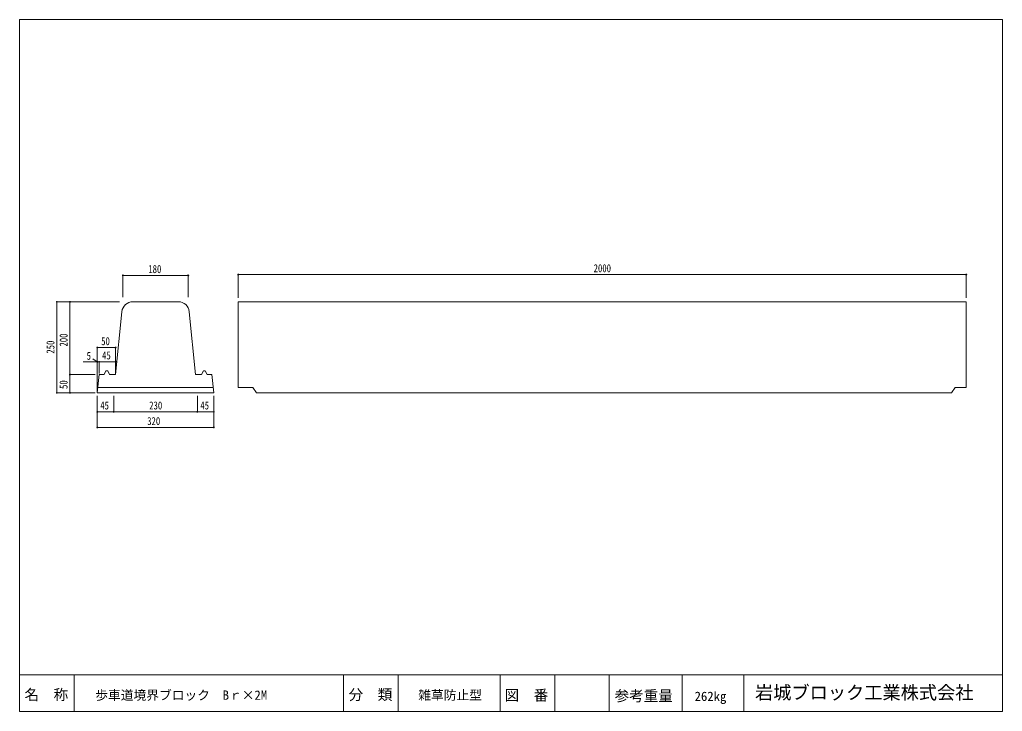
# Model space of a CAD drawing. Units: millimetres, scale not verified. Extents: x 752 to 3452, y 542 to 2442.
import ezdxf
from ezdxf.enums import TextEntityAlignment as Align

# ---------------------------------------------------------------- set-up
doc = ezdxf.new("R2010")
doc.units = ezdxf.units.MM
doc.header["$LTSCALE"] = 5
doc.header["$PDMODE"] = 32
doc.header["$PDSIZE"] = 2.5
doc.layers.add('通り芯', color=7, linetype='Continuous', lineweight=18)
doc.styles.add('ＭＳ ゴシック', font='')
doc.styles.get('ＭＳ ゴシック').set_extended_font_data('MS Gothic')

msp = doc.modelspace()

# ---------------------------------------------------------------- linework, layer by layer
at = {"layer": '通り芯'}
for p, q in [((752.5, 541.892), (752.5, 2441.892)), ((752.5, 2441.892), (3452.5, 2441.892)), ((3452.5, 2441.892), (3452.5, 541.892)), ((1035.922, 1739.272), (1035.922, 1679.443)), ((1035.922, 1739.272), (1215.922, 1739.272)), ((1215.922, 1739.272), (1215.922, 1679.443)), ((1353.249, 1741.552), (1353.249, 1678.119)), ((1353.249, 1741.552), (3353.249, 1741.552)), ((3353.249, 1741.552), (3353.249, 1678.119)), ((854.651, 1666.892), (895.725, 1666.892)), ((854.651, 1416.918), (854.651, 1666.892)), ((890.711, 1666.892), (890.711, 1466.892)), ((890.711, 1666.892), (1026.755, 1666.892)), ((1063.358, 1666.892), (1188.486, 1666.892)), ((1353.249, 1666.892), (3353.249, 1666.892)), ((1353.249, 1431.892), (1353.249, 1666.892)), ((3353.249, 1431.892), (3353.249, 1666.892)), ((1015.986, 1466.892), (1033.495, 1639.757)), ((1218.349, 1639.757), (1235.857, 1466.892)), ((1015.986, 1541.145), (965.922, 1541.145)), ((965.922, 1541.145), (965.922, 1479.15)), ((1015.986, 1541.145), (1015.986, 1479.15)), ((965.922, 1502.076), (926.804, 1502.076)), ((965.922, 1502.076), (953.18, 1510.071)), ((970.922, 1502.076), (965.922, 1502.076)), ((965.922, 1502.076), (965.922, 1416.892)), ((1015.986, 1502.076), (970.922, 1502.076)), ((970.922, 1502.076), (970.922, 1469.813)), ((1015.986, 1466.892), (1015.986, 1509.849)), ((1015.986, 1502.076), (1015.986, 1479.15)), ((890.711, 1466.892), (890.711, 1416.892)), ((890.711, 1466.892), (960.121, 1466.892)), ((970.922, 1466.892), (965.919, 1416.892)), ((970.922, 1466.892), (984.407, 1466.892)), ((989.407, 1476.892), (984.407, 1466.892)), ((989.407, 1476.892), (994.407, 1476.892)), ((994.407, 1476.892), (999.407, 1466.892)), ((999.407, 1466.892), (1015.986, 1466.892)), ((1252.434, 1466.892), (1235.855, 1466.892)), ((1257.434, 1476.892), (1252.434, 1466.892)), ((1262.434, 1476.892), (1257.434, 1476.892)), ((1262.434, 1476.892), (1267.434, 1466.892)), ((1280.919, 1466.892), (1267.434, 1466.892)), ((1280.919, 1466.892), (1285.922, 1416.892)), ((967.42, 1431.892), (1284.421, 1431.892)), ((1353.249, 1431.892), (1393.249, 1431.892)), ((1393.249, 1431.892), (1403.249, 1416.892)), ((3323.249, 1431.892), (3313.249, 1416.892)), ((3323.249, 1431.892), (3353.249, 1431.892)), ((854.651, 1416.918), (895.725, 1416.918)), ((890.711, 1416.892), (960.121, 1416.892)), ((965.919, 1416.892), (1285.922, 1416.892)), ((965.919, 1364.606), (965.919, 1408.464)), ((965.919, 1321.709), (965.919, 1408.464)), ((1010.922, 1364.606), (1010.922, 1408.464)), ((1010.922, 1364.606), (1010.922, 1408.464)), ((1240.922, 1364.606), (1240.922, 1408.464)), ((1240.922, 1364.606), (1240.922, 1408.464)), ((1285.922, 1364.606), (1285.922, 1408.464)), ((1285.922, 1321.709), (1285.922, 1408.464)), ((1403.249, 1416.892), (3313.249, 1416.892)), ((1010.922, 1364.606), (965.919, 1364.606)), ((1010.922, 1364.606), (1240.922, 1364.606)), ((1240.922, 1364.606), (1285.922, 1364.606)), ((965.919, 1321.709), (1285.922, 1321.709)), ((3452.5, 641.892), (752.5, 641.892)), ((902.5, 541.892), (902.5, 641.892)), ((1642.5, 541.892), (1642.5, 641.892)), ((1792.5, 541.892), (1792.5, 641.892)), ((2072.5, 541.892), (2072.5, 641.892)), ((2222.5, 541.892), (2222.5, 641.892)), ((2372.5, 541.892), (2372.5, 641.892)), ((2572.5, 541.892), (2572.5, 641.892)), ((2742.5, 541.892), (2742.5, 641.892)), ((3452.5, 541.892), (752.5, 541.892))]:
    msp.add_line(p, q, dxfattribs=at)
for centre, start, end in [((1063.358, 1636.892), 90, 174.5187), ((1188.486, 1636.892), 5.4813, 90)]:
    msp.add_arc(centre, 30, start, end, dxfattribs=at)
for p in [(1035.922, 1739.272), (1215.922, 1739.272), (1353.249, 1741.552), (3353.249, 1741.552), (854.651, 1666.892), (890.711, 1666.892), (965.922, 1541.145), (1015.986, 1541.145), (965.922, 1502.076), (970.922, 1502.076), (1015.986, 1502.076), (890.711, 1466.892), (854.651, 1416.918), (890.711, 1416.892), (965.919, 1364.606), (1010.922, 1364.606), (1010.922, 1364.606), (1240.922, 1364.606), (1240.922, 1364.606), (1285.922, 1364.606), (965.919, 1321.709), (1285.922, 1321.709)]:
    msp.add_point(p, dxfattribs=at)

# ---------------------------------------------------------------- texts
at = {"layer": '通り芯', "style": 'ＭＳ ゴシック', "width": 0.8}
for s, p in [('180', (1105.885, 1739.224)), ('2000', (2329.499, 1741.552)), ('50', (976.454, 1541.145)), ('5', (936.522, 1501.048)), ('45', (978.954, 1502.076)), ('45', (973.92, 1364.606)), ('230', (1108.422, 1364.606)), ('45', (1248.922, 1364.606)), ('320', (1102.92, 1321.709))]:
    msp.add_text(s, height=21.99, dxfattribs=at).set_placement(p, align=Align.BOTTOM_LEFT)
for s, p in [('200', (890.711, 1543.892)), ('250', (854.651, 1524.405)), ('50', (890.711, 1427.392))]:
    msp.add_text(s, height=21.99, rotation=90, dxfattribs=at).set_placement(p, align=Align.BOTTOM_LEFT)
at = {"layer": '通り芯', "style": 'ＭＳ ゴシック'}
for s, height, p in [('名\u3000称', 29.33, (765.744, 564.245)), ('歩車道境界ブロック\u3000Bｒ×2M', 25.66, (960.304, 565.827)), ('分\u3000類', 29.33, (1656.294, 564.245)), ('雑草防止型', 25.66, (1847.738, 565.952)), ('図\u3000番', 29.33, (2084.961, 562.663)), ('参考重量', 29.33, (2387.084, 561.082)), ('262kg', 25.66, (2606.953, 562.663)), ('岩城ブロック工業株式会社', 36.66, (2773.042, 564.245))]:
    msp.add_text(s, height=height, dxfattribs=at).set_placement(p, align=Align.BOTTOM_LEFT)

doc.saveas('drawing.dxf')
